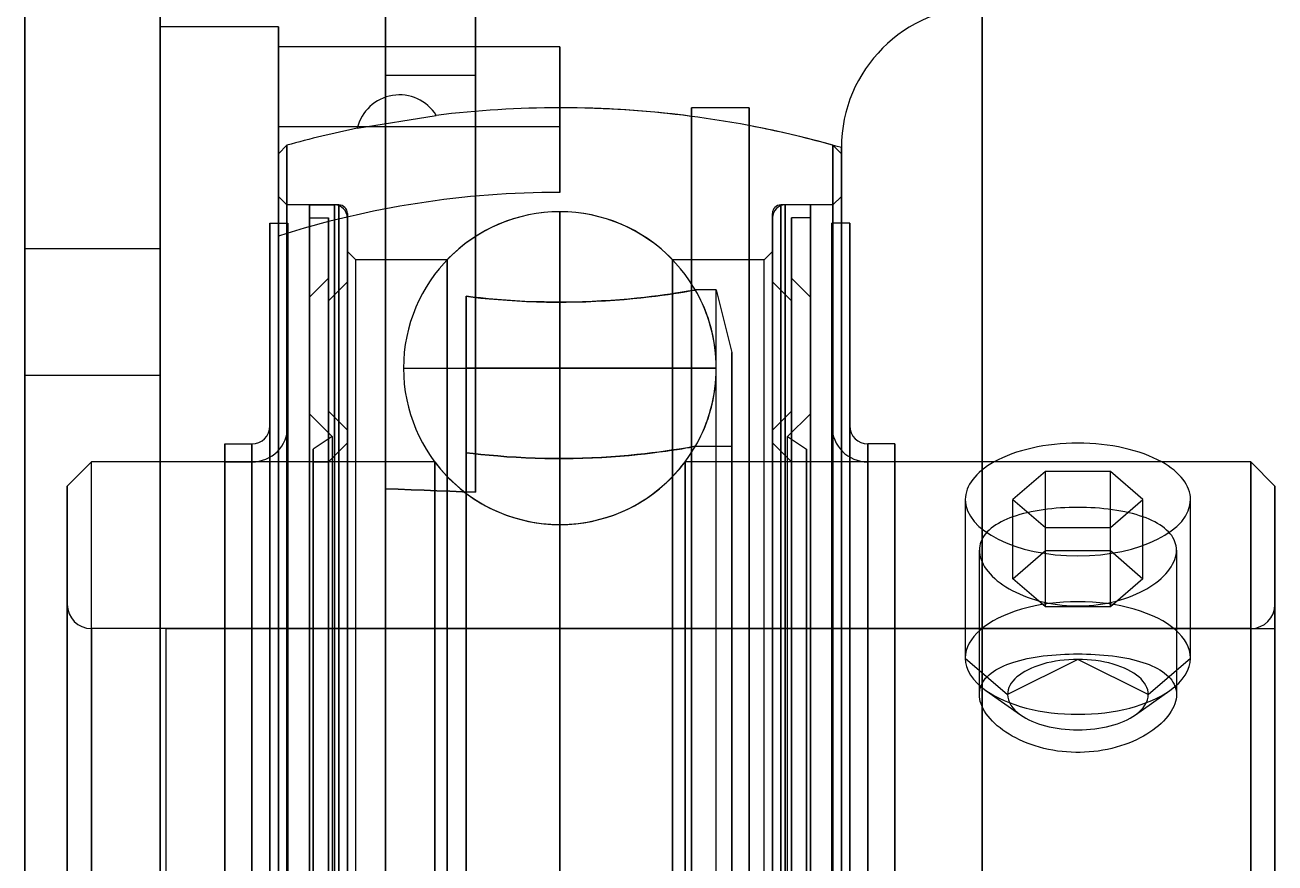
# Model space of a CAD drawing. Header units: millimetres. Extents: x 150937 to 394412, y 327166 to 584759.
# Drawn here: x 230064.89 to 230109.29, y 402579.27 to 402609.04 of the extents above; entities that cross this region are included whole.
import ezdxf

# ---------------------------------------------------------------- set-up
doc = ezdxf.new("R2010")
doc.units = ezdxf.units.MM
doc.layers.add('MAIN-1', color=7, linetype='Continuous')

# ---------------------------------------------------------------- blocks, each defined once
blk = doc.blocks.new('Shaft_Bearing_C!')
for q in [(37.6, -52.5), (77, -87.5)]:
    blk.add_line((77, -52.5), q)
blk = doc.blocks.new('Bearing_ucf207')
at = {"layer": 'MAIN-1'}
for p, q in [((16, 58.5), (16, 37.161)), ((16, 37.161), (16, 58.5)), ((0, -46), (0, 46)), ((0, 46), (0, -46)), ((0, 31), (0, 46)), ((0, 46), (0, 31)), ((4.8, 46), (4.8, 31)), ((4.8, 31), (4.8, 46)), ((12.8, 46), (12.8, 37.161)), ((12.8, -46), (12.8, 46)), ((12.8, 37.161), (12.8, 46)), ((12.8, 46), (12.8, -46)), ((34, 0), (34, 44.889)), ((34, 44.889), (34, 0)), ((16, 22.341), (16, 40.019)), ((16, 40.019), (16, 22.341)), ((34, -39.583), (34, 39.583)), ((34, 39.583), (34, -39.583)), ((4.8, 0), (4.8, 38.88)), ((9, 38.88), (4.8, 38.88)), ((9, 0), (9, 38.88)), ((9, 38.88), (9, 0)), ((9, 35.339), (9, 38.16)), ((19, 38.16), (9, 38.16)), ((19, 35.339), (19, 38.16)), ((19, 38.16), (19, 35.339)), ((12.8, 37.161), (16, 37.161)), ((12.8, 37.161), (12.8, 22.464)), ((12.8, 22.464), (12.8, 37.161)), ((12.8, 37.161), (16, 37.161)), ((16, 37.161), (16, 22.341)), ((16, 22.341), (16, 37.161)), ((19, 36), (19, 32.995)), ((19, 32.995), (19, 36)), ((23.68, 0), (23.68, 36)), ((23.68, 36), (23.68, 2.392)), ((25.72, 36), (23.68, 36)), ((25.72, 0), (25.72, 36)), ((25.72, 36), (25.72, 2.392)), ((11.803, 35.273), (14.607, 35.731)), ((11.803, 35.273), (14.607, 35.731)), ((23.68, 35.695), (23.68, 2.392)), ((23.68, 3.499), (23.68, 35.695)), ((9, 35.339), (9, 31.443)), ((9, 31.443), (9, 35.339)), ((9, 35.339), (19, 35.339)), ((9, 35.339), (19, 35.339)), ((19, 32.995), (19, 35.339)), ((19, 35.339), (19, 32.995)), ((25.72, 35.367), (25.72, 2.392)), ((25.72, 3.467), (25.72, 35.367)), ((9.3, 34.669), (9, 34.369)), ((9.3, 0), (9.3, 34.669)), ((9.3, 34.669), (9.3, 0)), ((28.7, 0), (28.7, 34.669)), ((28.7, 34.669), (28.7, 0)), ((28.7, 34.669), (29, 34.369)), ((9, 0), (9, 34.369)), ((9, 34.369), (9, 0)), ((29, 34.583), (29, -34.583)), ((29, 34.369), (29, 34.583)), ((29, -34.369), (29, 34.369)), ((29, 0), (29, 34.369)), ((29, 34.369), (29, 0)), ((9, 0), (9, 32.85)), ((9, 32.85), (9.3, 32.55)), ((9.3, 0), (9.3, 32.55)), ((11.15, 32.55), (9.3, 32.55)), ((10.102, 0), (10.102, 32.55)), ((10.102, 32.55), (10.102, 0)), ((10.102, 32.55), (10.993, 32.55)), ((10.993, 0), (10.993, 32.55)), ((10.993, 32.55), (10.993, 0)), ((11.15, 32.55), (11.15, 0)), ((11.15, 0), (11.15, 32.55)), ((26.85, 0), (26.85, 32.55)), ((26.85, 32.55), (26.85, 0)), ((28.7, 32.55), (26.85, 32.55)), ((27.007, 32.55), (27.007, 0)), ((27.007, 0), (27.007, 32.55)), ((27.897, 32.55), (27.007, 32.55)), ((27.897, 0), (27.897, 32.55)), ((27.897, 32.55), (27.897, 0)), ((29, 32.85), (28.7, 32.55)), ((28.7, 0), (28.7, 32.55)), ((29, 0), (29, 32.85)), ((10.102, 32.093), (10.102, 0)), ((10.102, 32.093), (10.776, 32.093)), ((10.776, 0), (10.776, 32.093)), ((10.776, 32.093), (10.776, 0)), ((11.45, -32.25), (11.45, 32.25)), ((11.45, 32.25), (11.45, 0)), ((11.45, -32.094), (11.45, 32.093)), ((11.45, 32.093), (11.45, -32.094)), ((19, 32.305), (19, -32.305)), ((19, -32.305), (19, 32.305)), ((26.55, -32.25), (26.55, 32.25)), ((26.55, 32.25), (26.55, -32.25)), ((26.55, 32.093), (26.55, -32.094)), ((26.55, -32.094), (26.55, 32.093)), ((27.224, 0), (27.224, 32.093)), ((27.224, 32.093), (27.224, 0)), ((27.897, 32.093), (27.224, 32.093)), ((27.897, 0), (27.897, 32.093)), ((8.7, 0), (8.7, 31.899)), ((8.7, 31.899), (8.7, 0)), ((8.7, 31.899), (9.338, 31.899)), ((9.338, 0), (9.338, 31.899)), ((9.338, 31.899), (9.338, 0)), ((28.662, 0), (28.662, 31.899)), ((28.662, 31.899), (28.662, 0)), ((29.3, 31.899), (28.662, 31.899)), ((29.3, 0), (29.3, 31.899)), ((29.3, 31.899), (29.3, 0)), ((9, 31.443), (9, -31.443)), ((9, -31.443), (9, 31.443)), ((0, 26.5), (0, 31)), ((0, 26.5), (0, 31)), ((0, 31), (4.8, 31)), ((0, 31), (4.8, 31)), ((4.8, 31), (4.8, 26.5)), ((4.8, 26.5), (4.8, 31)), ((11.45, 0), (11.45, 30.9)), ((11.45, 30.9), (11.75, 30.6)), ((26.55, 30.9), (26.25, 30.6)), ((26.55, 0), (26.55, 30.9)), ((11.75, 0), (11.75, 30.6)), ((14.996, 30.6), (11.75, 30.6)), ((14.996, 30.6), (14.996, 0)), ((14.996, 0), (14.996, 30.6)), ((23.004, 30.6), (23.004, 0)), ((23.004, 0), (23.004, 30.6)), ((26.25, 30.6), (23.004, 30.6)), ((26.25, 0), (26.25, 30.6)), ((10.776, 29.946), (10.102, 29.272)), ((10.776, 29.946), (10.776, 0)), ((11.45, 29.811), (10.776, 29.137)), ((11.45, 29.811), (11.45, 0)), ((26.55, 0), (26.55, 29.811)), ((26.55, 29.811), (27.224, 29.137)), ((27.224, 0), (27.224, 29.946)), ((27.224, 29.946), (27.897, 29.272)), ((22.148, 29.28), (22.395, 29.31)), ((22.491, 29.323), (22.258, 29.293)), ((22.395, 29.31), (22.627, 29.341)), ((22.711, 29.352), (22.491, 29.323)), ((22.627, 29.341), (22.844, 29.371)), ((22.916, 29.382), (22.711, 29.352)), ((22.844, 29.371), (23.043, 29.4)), ((23.103, 29.41), (22.916, 29.382)), ((23.043, 29.4), (23.221, 29.428)), ((23.27, 29.436), (23.103, 29.41)), ((23.221, 29.428), (23.378, 29.453)), ((23.417, 29.46), (23.27, 29.436)), ((23.378, 29.453), (23.511, 29.475)), ((23.54, 29.48), (23.417, 29.46)), ((23.511, 29.475), (23.62, 29.494)), ((23.641, 29.497), (23.54, 29.48)), ((23.62, 29.494), (23.703, 29.508)), ((23.718, 29.511), (23.641, 29.497)), ((23.703, 29.508), (23.762, 29.519)), ((23.772, 29.52), (23.718, 29.511)), ((23.762, 29.519), (23.797, 29.525)), ((23.802, 29.526), (23.772, 29.52)), ((23.797, 29.525), (23.811, 29.527)), ((23.811, 29.527), (23.802, 29.526)), ((24.555, 29.528), (23.811, 29.528)), ((24.555, 0), (24.555, 29.528)), ((24.555, 29.528), (25.11, 27.305)), ((10.102, 0), (10.102, 29.272)), ((10.102, 29.272), (10.102, 0)), ((10.776, 0), (10.776, 29.137)), ((10.776, 29.137), (10.776, 0)), ((15.667, 29.303), (15.667, 26.75)), ((15.667, 29.303), (15.921, 29.272)), ((15.913, 29.273), (15.667, 29.303)), ((15.667, 26.75), (15.667, 29.303)), ((15.667, 3.638), (15.667, 29.303)), ((15.667, 29.303), (15.667, 3.638)), ((16.181, 29.243), (15.913, 29.273)), ((15.921, 29.272), (16.196, 29.242)), ((16.467, 29.215), (16.181, 29.243)), ((16.196, 29.242), (16.491, 29.213)), ((16.77, 29.188), (16.467, 29.215)), ((16.491, 29.213), (16.804, 29.185)), ((17.087, 29.163), (16.77, 29.188)), ((16.804, 29.185), (17.132, 29.16)), ((17.415, 29.142), (17.087, 29.163)), ((17.132, 29.16), (17.47, 29.139)), ((17.751, 29.124), (17.415, 29.142)), ((17.47, 29.139), (17.818, 29.121)), ((18.093, 29.11), (17.751, 29.124)), ((17.818, 29.121), (18.17, 29.108)), ((18.437, 29.101), (18.093, 29.11)), ((18.17, 29.108), (18.522, 29.099)), ((18.778, 29.096), (18.437, 29.101)), ((18.522, 29.099), (18.872, 29.095)), ((19.115, 29.095), (18.778, 29.096)), ((18.872, 29.095), (19.218, 29.096)), ((19.455, 29.099), (19.115, 29.095)), ((19.218, 29.096), (19.569, 29.101)), ((19.798, 29.107), (19.455, 29.099)), ((19.569, 29.101), (19.922, 29.111)), ((20.141, 29.119), (19.798, 29.107)), ((19.922, 29.111), (20.273, 29.125)), ((20.48, 29.136), (20.141, 29.119)), ((20.273, 29.125), (20.619, 29.144)), ((20.811, 29.156), (20.48, 29.136)), ((20.619, 29.144), (20.955, 29.166)), ((21.132, 29.18), (20.811, 29.156)), ((20.955, 29.166), (21.279, 29.192)), ((21.439, 29.206), (21.132, 29.18)), ((21.279, 29.192), (21.587, 29.22)), ((21.731, 29.234), (21.439, 29.206)), ((21.587, 29.22), (21.878, 29.25)), ((22.004, 29.264), (21.731, 29.234)), ((21.878, 29.25), (22.148, 29.28)), ((22.258, 29.293), (22.004, 29.264)), ((27.224, 0), (27.224, 29.137)), ((27.224, 29.137), (27.224, 0)), ((27.897, 0), (27.897, 29.272)), ((25.11, 0), (25.11, 27.305)), ((25.11, 27.305), (25.11, 0.811)), ((13.445, 26.75), (19, 26.75)), ((15.667, 26.75), (19, 26.75)), ((19, 26.75), (15.667, 26.75)), ((15.667, 23.748), (15.667, 26.75)), ((15.667, 26.75), (15.667, 23.748)), ((19, 26.75), (24.555, 26.75)), ((24.555, 26.75), (19, 26.75)), ((0, 26.5), (0, -26.5)), ((0, -26.5), (0, 26.5)), ((0, 26.5), (4.8, 26.5)), ((0, 26.5), (4.8, 26.5)), ((4.8, 26.5), (4.8, -26.5)), ((4.8, -26.5), (4.8, 26.5)), ((10.102, 25.13), (10.911, 24.322)), ((10.102, 25.13), (10.102, 0)), ((10.776, 25.224), (10.776, 0)), ((10.776, 25.224), (11.45, 24.55)), ((27.224, 25.224), (26.55, 24.55)), ((27.897, 25.13), (27.089, 24.322)), ((27.224, 0), (27.224, 25.224)), ((27.897, 0), (27.897, 25.13)), ((8.7, 24.696), (8.7, -24.696)), ((8.7, 0), (8.7, 24.696)), ((9.338, -24.696), (9.338, 24.696)), ((9.338, 24.696), (9.338, -24.696)), ((11.45, 0), (11.45, 24.55)), ((11.45, 24.55), (11.45, 0)), ((26.55, 0), (26.55, 24.55)), ((28.662, 24.696), (28.662, -24.696)), ((28.662, -24.696), (28.662, 24.696)), ((29.3, -24.696), (29.3, 24.696)), ((29.3, 24.696), (29.3, 0)), ((7.1, 0), (7.1, 24.058)), ((7.1, 24.058), (7.1, 0)), ((7.1, 24.058), (8.062, 24.058)), ((8.062, 0), (8.062, 24.058)), ((8.062, 24.058), (8.062, 0)), ((10.911, 24.322), (10.237, 23.876)), ((11.45, 24.094), (10.776, 23.42)), ((10.911, 24.322), (10.911, 0)), ((11.45, 24.094), (11.45, 0)), ((26.55, 0), (26.55, 24.094)), ((26.55, 24.094), (27.224, 23.42)), ((27.089, 0), (27.089, 24.322)), ((27.089, 24.322), (27.763, 23.876)), ((29.938, 0), (29.938, 24.058)), ((29.938, 24.058), (29.938, 0)), ((30.9, 24.058), (29.938, 24.058)), ((30.9, 0), (30.9, 24.058)), ((30.9, 24.058), (30.9, 0)), ((10.237, 0), (10.237, 23.876)), ((10.237, 23.876), (10.237, 0)), ((15.667, 23.748), (15.667, 3.276)), ((15.667, 23.748), (15.922, 23.717)), ((15.921, 23.717), (15.667, 23.748)), ((15.667, 3.276), (15.667, 23.748)), ((16.195, 23.687), (15.921, 23.717)), ((15.922, 23.717), (16.197, 23.687)), ((16.487, 23.658), (16.195, 23.687)), ((16.197, 23.687), (16.49, 23.658)), ((16.793, 23.631), (16.487, 23.658)), ((16.49, 23.658), (16.798, 23.631)), ((17.113, 23.606), (16.793, 23.631)), ((16.798, 23.631), (17.118, 23.606)), ((17.441, 23.585), (17.113, 23.606)), ((17.118, 23.606), (17.449, 23.585)), ((17.777, 23.568), (17.441, 23.585)), ((17.449, 23.585), (17.786, 23.567)), ((18.116, 23.555), (17.777, 23.568)), ((17.786, 23.567), (18.126, 23.554)), ((18.456, 23.545), (18.116, 23.555)), ((18.126, 23.554), (18.467, 23.545)), ((18.792, 23.541), (18.456, 23.545)), ((18.467, 23.545), (18.804, 23.541)), ((19.123, 23.54), (18.792, 23.541)), ((18.804, 23.541), (19.136, 23.54)), ((19.458, 23.544), (19.123, 23.54)), ((19.136, 23.54), (19.473, 23.544)), ((19.797, 23.552), (19.458, 23.544)), ((19.473, 23.544), (19.813, 23.552)), ((20.137, 23.564), (19.797, 23.552)), ((19.813, 23.552), (20.154, 23.565)), ((20.474, 23.581), (20.137, 23.564)), ((20.154, 23.565), (20.492, 23.582)), ((20.805, 23.601), (20.474, 23.581)), ((20.492, 23.582), (20.824, 23.602)), ((21.127, 23.624), (20.805, 23.601)), ((20.824, 23.602), (21.146, 23.626)), ((21.437, 23.651), (21.127, 23.624)), ((21.146, 23.626), (21.456, 23.653)), ((21.733, 23.679), (21.437, 23.651)), ((21.456, 23.653), (21.752, 23.681)), ((22.011, 23.709), (21.733, 23.679)), ((21.752, 23.681), (22.03, 23.712)), ((22.271, 23.74), (22.011, 23.709)), ((22.03, 23.712), (22.289, 23.742)), ((22.511, 23.77), (22.271, 23.74)), ((22.289, 23.742), (22.529, 23.773)), ((22.739, 23.801), (22.511, 23.77)), ((22.529, 23.773), (22.757, 23.804)), ((22.951, 23.832), (22.739, 23.801)), ((22.757, 23.804), (22.968, 23.834)), ((23.144, 23.861), (22.951, 23.832)), ((22.968, 23.834), (23.16, 23.863)), ((23.316, 23.888), (23.144, 23.861)), ((23.16, 23.863), (23.331, 23.89)), ((23.464, 23.912), (23.316, 23.888)), ((23.331, 23.89), (23.477, 23.915)), ((23.587, 23.933), (23.464, 23.912)), ((23.477, 23.915), (23.598, 23.935)), ((23.683, 23.95), (23.587, 23.933)), ((23.598, 23.935), (23.692, 23.951)), ((23.753, 23.962), (23.683, 23.95)), ((23.692, 23.951), (23.758, 23.963)), ((23.795, 23.97), (23.753, 23.962)), ((23.758, 23.963), (23.798, 23.97)), ((23.811, 23.972), (23.795, 23.97)), ((23.798, 23.97), (23.811, 23.972)), ((23.811, 23.972), (23.811, 23.972)), ((23.811, 23.972), (23.811, 23.972)), ((23.811, 23.972), (23.811, 23.972)), ((23.811, 23.972), (23.811, 23.972)), ((23.811, 23.972), (23.811, 23.972)), ((23.811, 23.972), (23.811, 23.972)), ((25.11, 23.972), (23.811, 23.972)), ((25.11, 0), (25.11, 23.972)), ((27.763, 0), (27.763, 23.876)), ((27.763, 23.876), (27.763, 0)), ((2.358, 23.42), (1.5, 22.562)), ((2.358, 0), (2.358, 23.42)), ((14.554, 23.42), (2.358, 23.42)), ((7.1, 23.42), (7.1, 0)), ((7.1, 23.42), (8.062, 23.42)), ((8.062, 0), (8.062, 23.42)), ((8.062, 23.42), (8.062, 0)), ((10.237, 23.42), (10.237, 0)), ((10.237, 23.42), (10.776, 23.42)), ((10.776, 23.42), (10.776, 0)), ((14.554, 0), (14.554, 23.42)), ((14.554, 23.42), (14.554, 0)), ((23.446, 23.42), (23.446, 0)), ((23.446, 0), (23.446, 23.42)), ((34, 23.42), (23.446, 23.42)), ((27.224, 0), (27.224, 23.42)), ((27.224, 23.42), (27.224, 0)), ((27.763, 23.42), (27.224, 23.42)), ((27.763, 0), (27.763, 23.42)), ((29.938, 23.42), (29.938, 0)), ((29.938, 0), (29.938, 23.42)), ((30.9, 23.42), (29.938, 23.42)), ((30.9, 0), (30.9, 23.42)), ((43.542, 23.42), (34, 23.42)), ((43.542, 0), (43.542, 23.42)), ((43.542, 23.42), (43.542, 0)), ((43.542, 23.42), (44.4, 22.562)), ((36.245, 23.084), (35.091, 22.084)), ((38.555, 23.084), (36.245, 23.084)), ((36.245, 20.269), (36.245, 23.084)), ((39.709, 22.084), (38.555, 23.084)), ((38.555, 20.269), (38.555, 23.084)), ((1.5, 0), (1.5, 22.562)), ((1.5, 22.562), (1.5, 0)), ((12.8, 22.464), (12.8, 0)), ((12.8, 22.464), (13.258, 22.446)), ((13.258, 22.446), (12.8, 22.464)), ((12.8, 0), (12.8, 22.464)), ((13.258, 22.446), (13.716, 22.429)), ((13.716, 22.429), (13.258, 22.446)), ((13.716, 22.429), (14.173, 22.411)), ((14.173, 22.411), (13.716, 22.429)), ((14.173, 22.411), (14.63, 22.394)), ((14.63, 22.394), (14.173, 22.411)), ((14.63, 22.394), (15.087, 22.376)), ((15.087, 22.376), (14.63, 22.394)), ((15.087, 22.376), (15.544, 22.358)), ((15.544, 22.358), (15.087, 22.376)), ((15.544, 22.358), (16, 22.341)), ((16, 22.341), (15.544, 22.358)), ((44.4, 0), (44.4, 22.562)), ((44.4, 22.562), (44.4, 0)), ((33.4, 22.084), (33.4, 16.454)), ((35.091, 22.084), (36.245, 21.084)), ((35.091, 19.269), (35.091, 22.084)), ((36.475, 21.758), (36.322, 21.741)), ((36.629, 21.773), (36.475, 21.758)), ((36.784, 21.784), (36.629, 21.773)), ((36.94, 21.793), (36.784, 21.784)), ((37.094, 21.8), (36.94, 21.793)), ((37.248, 21.803), (37.094, 21.8)), ((37.4, 21.805), (37.248, 21.803)), ((37.552, 21.803), (37.4, 21.805)), ((37.706, 21.8), (37.552, 21.803)), ((37.86, 21.793), (37.706, 21.8)), ((38.016, 21.784), (37.86, 21.793)), ((38.171, 21.773), (38.016, 21.784)), ((38.325, 21.758), (38.171, 21.773)), ((38.478, 21.741), (38.325, 21.758)), ((38.555, 21.084), (39.709, 22.084)), ((39.709, 19.269), (39.709, 22.084)), ((41.4, 16.454), (41.4, 22.084)), ((34.769, 21.338), (34.67, 21.288)), ((34.872, 21.384), (34.769, 21.338)), ((34.979, 21.428), (34.872, 21.384)), ((35.092, 21.469), (34.979, 21.428)), ((35.21, 21.509), (35.092, 21.469)), ((35.334, 21.547), (35.21, 21.509)), ((35.463, 21.582), (35.334, 21.547)), ((35.597, 21.615), (35.463, 21.582)), ((35.735, 21.646), (35.597, 21.615)), ((35.877, 21.674), (35.735, 21.646)), ((36.023, 21.699), (35.877, 21.674)), ((36.171, 21.721), (36.023, 21.699)), ((36.322, 21.741), (36.171, 21.721)), ((38.629, 21.721), (38.478, 21.741)), ((38.777, 21.699), (38.629, 21.721)), ((38.923, 21.674), (38.777, 21.699)), ((39.065, 21.646), (38.923, 21.674)), ((39.203, 21.615), (39.065, 21.646)), ((39.337, 21.582), (39.203, 21.615)), ((39.466, 21.547), (39.337, 21.582)), ((39.59, 21.509), (39.466, 21.547)), ((39.708, 21.469), (39.59, 21.509)), ((39.821, 21.428), (39.708, 21.469)), ((39.928, 21.384), (39.821, 21.428)), ((40.031, 21.338), (39.928, 21.384)), ((40.13, 21.288), (40.031, 21.338)), ((19, -21.195), (19, 21.195)), ((19, 21.195), (19, -21.195)), ((34.123, 20.869), (34.07, 20.8)), ((34.182, 20.936), (34.123, 20.869)), ((34.249, 21.001), (34.182, 20.936)), ((34.321, 21.063), (34.249, 21.001)), ((34.4, 21.124), (34.321, 21.063)), ((34.485, 21.181), (34.4, 21.124)), ((34.575, 21.236), (34.485, 21.181)), ((34.67, 21.288), (34.575, 21.236)), ((36.245, 21.084), (38.555, 21.084)), ((36.245, 18.269), (36.245, 21.084)), ((38.555, 18.269), (38.555, 21.084)), ((40.225, 21.236), (40.13, 21.288)), ((40.315, 21.181), (40.225, 21.236)), ((40.4, 21.124), (40.315, 21.181)), ((40.479, 21.063), (40.4, 21.124)), ((40.551, 21.001), (40.479, 21.063)), ((40.618, 20.936), (40.551, 21.001)), ((40.677, 20.869), (40.618, 20.936)), ((40.73, 20.8), (40.677, 20.869)), ((33.913, 20.433), (33.903, 20.358)), ((33.93, 20.509), (33.913, 20.433)), ((33.955, 20.583), (33.93, 20.509)), ((33.986, 20.657), (33.955, 20.583)), ((34.024, 20.729), (33.986, 20.657)), ((34.07, 20.8), (34.024, 20.729)), ((40.776, 20.729), (40.73, 20.8)), ((40.814, 20.657), (40.776, 20.729)), ((40.845, 20.583), (40.814, 20.657)), ((40.87, 20.509), (40.845, 20.583)), ((40.887, 20.433), (40.87, 20.509)), ((40.897, 20.358), (40.887, 20.433)), ((33.903, 20.358), (33.9, 20.282)), ((33.9, 20.282), (33.904, 20.202)), ((33.9, 15.155), (33.9, 20.282)), ((33.904, 20.202), (33.915, 20.121)), ((33.915, 20.121), (33.933, 20.037)), ((33.933, 20.037), (33.96, 19.953)), ((35.091, 19.269), (36.245, 20.269)), ((36.245, 20.269), (38.555, 20.269)), ((38.555, 20.269), (39.709, 19.269)), ((40.84, 19.953), (40.867, 20.037)), ((40.867, 20.037), (40.885, 20.121)), ((40.885, 20.121), (40.896, 20.202)), ((40.896, 20.202), (40.9, 20.282)), ((40.9, 20.282), (40.897, 20.358)), ((40.9, 20.282), (40.9, 15.155)), ((33.96, 19.953), (33.994, 19.868)), ((33.994, 19.868), (34.036, 19.782)), ((34.036, 19.782), (34.086, 19.696)), ((34.086, 19.696), (34.143, 19.611)), ((34.143, 19.611), (34.208, 19.526)), ((40.592, 19.526), (40.657, 19.611)), ((40.657, 19.611), (40.714, 19.696)), ((40.714, 19.696), (40.764, 19.782)), ((40.764, 19.782), (40.806, 19.868)), ((40.806, 19.868), (40.84, 19.953)), ((34.208, 19.526), (34.28, 19.442)), ((34.28, 19.442), (34.359, 19.36)), ((34.359, 19.36), (34.445, 19.279)), ((34.445, 19.279), (34.537, 19.201)), ((34.537, 19.201), (34.634, 19.125)), ((34.634, 19.125), (34.736, 19.052)), ((36.245, 18.269), (35.091, 19.269)), ((39.709, 19.269), (38.555, 18.269)), ((40.064, 19.052), (40.166, 19.125)), ((40.166, 19.125), (40.263, 19.201)), ((40.263, 19.201), (40.355, 19.279)), ((40.355, 19.279), (40.441, 19.36)), ((40.441, 19.36), (40.52, 19.442)), ((40.52, 19.442), (40.592, 19.526)), ((34.736, 19.052), (34.843, 18.982)), ((34.843, 18.982), (34.953, 18.915)), ((34.953, 18.915), (35.069, 18.85)), ((35.069, 18.85), (35.192, 18.788)), ((35.192, 18.788), (35.321, 18.728)), ((35.321, 18.728), (35.455, 18.67)), ((35.455, 18.67), (35.595, 18.616)), ((39.205, 18.616), (39.345, 18.67)), ((39.345, 18.67), (39.479, 18.728)), ((39.479, 18.728), (39.608, 18.788)), ((39.608, 18.788), (39.731, 18.85)), ((39.731, 18.85), (39.847, 18.915)), ((39.847, 18.915), (39.957, 18.982)), ((39.957, 18.982), (40.064, 19.052)), ((1.5, -18.358), (1.5, 18.358)), ((1.5, 18.358), (1.5, -18.358)), ((35.595, 18.616), (35.739, 18.566)), ((35.739, 18.566), (35.888, 18.519)), ((35.888, 18.519), (36.04, 18.477)), ((36.04, 18.477), (36.196, 18.438)), ((36.196, 18.438), (36.354, 18.405)), ((38.555, 18.269), (36.245, 18.269)), ((36.354, 18.405), (36.514, 18.376)), ((36.514, 18.376), (36.676, 18.352)), ((36.676, 18.352), (36.838, 18.333)), ((36.838, 18.333), (37, 18.319)), ((37, 18.319), (37.161, 18.31)), ((37.161, 18.31), (37.321, 18.305)), ((37.321, 18.305), (37.479, 18.305)), ((37.479, 18.305), (37.639, 18.31)), ((37.639, 18.31), (37.8, 18.319)), ((37.8, 18.319), (37.962, 18.333)), ((37.962, 18.333), (38.124, 18.352)), ((38.124, 18.352), (38.286, 18.376)), ((38.286, 18.376), (38.446, 18.405)), ((38.446, 18.405), (38.604, 18.438)), ((38.604, 18.438), (38.76, 18.477)), ((38.76, 18.477), (38.912, 18.519)), ((38.912, 18.519), (39.061, 18.566)), ((39.061, 18.566), (39.205, 18.616)), ((44.4, 18.358), (44.4, -18.358)), ((44.4, -18.358), (44.4, 18.358)), ((2.358, 0), (2.358, 17.5)), ((2.358, 17.5), (2.358, 0)), ((43.542, 17.5), (2.358, 17.5)), ((43.542, 0), (43.542, 17.5)), ((43.542, 0), (43.542, 17.5)), ((33.4, 16.454), (34.9, 15.155)), ((35.463, 16.401), (35.596, 16.431)), ((35.596, 16.431), (35.735, 16.458)), ((35.735, 16.458), (35.877, 16.483)), ((35.877, 16.483), (36.022, 16.506)), ((36.022, 16.506), (36.171, 16.526)), ((36.171, 16.526), (36.322, 16.543)), ((36.322, 16.543), (36.474, 16.559)), ((36.474, 16.559), (36.629, 16.571)), ((36.629, 16.571), (36.784, 16.581)), ((36.784, 16.581), (36.939, 16.589)), ((36.939, 16.589), (37.094, 16.595)), ((37.094, 16.595), (37.248, 16.598)), ((37.248, 16.598), (37.4, 16.599)), ((37.4, 16.599), (37.552, 16.598)), ((37.552, 16.598), (37.706, 16.595)), ((37.706, 16.595), (37.861, 16.589)), ((37.861, 16.589), (38.016, 16.581)), ((38.016, 16.581), (38.171, 16.571)), ((38.171, 16.571), (38.326, 16.559)), ((38.326, 16.559), (38.478, 16.543)), ((38.478, 16.543), (38.629, 16.526)), ((38.629, 16.526), (38.778, 16.506)), ((38.778, 16.506), (38.923, 16.483)), ((38.923, 16.483), (39.065, 16.458)), ((39.065, 16.458), (39.204, 16.431)), ((39.204, 16.431), (39.337, 16.401)), ((39.9, 15.155), (41.4, 16.454)), ((34.401, 15.977), (34.485, 16.031)), ((34.485, 16.031), (34.575, 16.083)), ((34.575, 16.083), (34.67, 16.131)), ((34.67, 16.131), (34.769, 16.177)), ((34.769, 16.177), (34.872, 16.22)), ((34.872, 16.22), (34.979, 16.26)), ((37.4, 16.405), (34.9, 15.155)), ((34.979, 16.26), (35.092, 16.299)), ((35.092, 16.299), (35.21, 16.335)), ((35.21, 16.335), (35.334, 16.369)), ((35.334, 16.369), (35.463, 16.401)), ((39.9, 15.155), (37.4, 16.405)), ((39.337, 16.401), (39.466, 16.369)), ((39.466, 16.369), (39.59, 16.335)), ((39.59, 16.335), (39.708, 16.299)), ((39.708, 16.299), (39.821, 16.26)), ((39.821, 16.26), (39.928, 16.22)), ((39.928, 16.22), (40.031, 16.177)), ((40.031, 16.177), (40.13, 16.131)), ((40.13, 16.131), (40.225, 16.083)), ((40.225, 16.083), (40.315, 16.031)), ((40.315, 16.031), (40.399, 15.977)), ((33.986, 15.526), (34.025, 15.597)), ((34.025, 15.597), (34.07, 15.666)), ((34.07, 15.666), (34.123, 15.733)), ((34.123, 15.733), (34.183, 15.797)), ((34.183, 15.797), (34.249, 15.86)), ((34.249, 15.86), (34.322, 15.919)), ((34.322, 15.919), (34.401, 15.977)), ((40.399, 15.977), (40.478, 15.919)), ((40.478, 15.919), (40.551, 15.86)), ((40.551, 15.86), (40.617, 15.797)), ((40.617, 15.797), (40.677, 15.733)), ((40.677, 15.733), (40.73, 15.666)), ((40.73, 15.666), (40.775, 15.597)), ((40.775, 15.597), (40.814, 15.526)), ((33.9, 15.155), (33.903, 15.231)), ((33.904, 15.075), (33.9, 15.155)), ((33.903, 15.231), (33.913, 15.306)), ((33.913, 15.306), (33.931, 15.381)), ((33.931, 15.381), (33.955, 15.454)), ((33.955, 15.454), (33.986, 15.526)), ((34.134, 15.3), (35.359, 14.434)), ((39.441, 14.434), (40.666, 15.3)), ((40.814, 15.526), (40.845, 15.454)), ((40.845, 15.454), (40.869, 15.381)), ((40.869, 15.381), (40.887, 15.306)), ((40.887, 15.306), (40.897, 15.231)), ((40.9, 15.155), (40.896, 15.075)), ((40.897, 15.231), (40.9, 15.155)), ((33.915, 14.993), (33.904, 15.075)), ((33.933, 14.909), (33.915, 14.993)), ((33.96, 14.823), (33.933, 14.909)), ((33.994, 14.736), (33.96, 14.823)), ((34.036, 14.649), (33.994, 14.736)), ((40.806, 14.736), (40.764, 14.649)), ((40.84, 14.823), (40.806, 14.736)), ((40.867, 14.909), (40.84, 14.823)), ((40.885, 14.993), (40.867, 14.909)), ((40.896, 15.075), (40.885, 14.993)), ((34.086, 14.561), (34.036, 14.649)), ((34.144, 14.473), (34.086, 14.561)), ((34.209, 14.386), (34.144, 14.473)), ((34.281, 14.299), (34.209, 14.386)), ((34.36, 14.214), (34.281, 14.299)), ((34.445, 14.13), (34.36, 14.214)), ((40.44, 14.214), (40.355, 14.13)), ((40.519, 14.299), (40.44, 14.214)), ((40.591, 14.386), (40.519, 14.299)), ((40.656, 14.473), (40.591, 14.386)), ((40.714, 14.561), (40.656, 14.473)), ((40.764, 14.649), (40.714, 14.561)), ((34.537, 14.048), (34.445, 14.13)), ((34.634, 13.969), (34.537, 14.048)), ((34.736, 13.892), (34.634, 13.969)), ((34.843, 13.819), (34.736, 13.892)), ((34.953, 13.748), (34.843, 13.819)), ((39.957, 13.819), (39.847, 13.748)), ((40.064, 13.892), (39.957, 13.819)), ((40.166, 13.969), (40.064, 13.892)), ((40.263, 14.048), (40.166, 13.969)), ((40.355, 14.13), (40.263, 14.048)), ((35.069, 13.68), (34.953, 13.748)), ((35.192, 13.614), (35.069, 13.68)), ((35.32, 13.55), (35.192, 13.614)), ((35.455, 13.49), (35.32, 13.55)), ((35.594, 13.432), (35.455, 13.49)), ((35.739, 13.378), (35.594, 13.432)), ((35.887, 13.329), (35.739, 13.378)), ((36.04, 13.283), (35.887, 13.329)), ((38.913, 13.329), (38.76, 13.283)), ((39.061, 13.378), (38.913, 13.329)), ((39.206, 13.432), (39.061, 13.378)), ((39.345, 13.49), (39.206, 13.432)), ((39.48, 13.55), (39.345, 13.49)), ((39.608, 13.614), (39.48, 13.55)), ((39.731, 13.68), (39.608, 13.614)), ((39.847, 13.748), (39.731, 13.68)), ((36.195, 13.243), (36.04, 13.283)), ((36.353, 13.207), (36.195, 13.243)), ((36.514, 13.176), (36.353, 13.207)), ((36.675, 13.15), (36.514, 13.176)), ((36.837, 13.13), (36.675, 13.15)), ((36.999, 13.115), (36.837, 13.13)), ((37.161, 13.105), (36.999, 13.115)), ((37.321, 13.1), (37.161, 13.105)), ((37.479, 13.1), (37.321, 13.1)), ((37.639, 13.105), (37.479, 13.1)), ((37.801, 13.115), (37.639, 13.105)), ((37.963, 13.13), (37.801, 13.115)), ((38.125, 13.15), (37.963, 13.13)), ((38.286, 13.176), (38.125, 13.15)), ((38.447, 13.207), (38.286, 13.176)), ((38.605, 13.243), (38.447, 13.207)), ((38.76, 13.283), (38.605, 13.243))]:
    blk.add_line(p, q, dxfattribs=at)
for centre, radius, start, end in [((34, 34.583), 5, 90, 180), ((13.3, 34.92), 1.538, 31.8133, 166.728), ((19, 0), 36, 90, 97.0086), ((19, 0), 36, 82.5304, 90), ((19, 0), 36, 74.3688, 90), ((19, 0), 36, 101.5327, 105.6312), ((19, 0), 36, 73.8724, 79.2417), ((19, 0), 32.995, 90, 107.6427), ((19, 0), 32.995, 90, 107.6427), ((10.993, 32.093), 0.456, 0, 90), ((11.15, 32.25), 0.3, 0, 90), ((26.85, 32.25), 0.3, 90, 180), ((27.007, 32.093), 0.456, 90, 180), ((19, 26.75), 5.555, 0, 180), ((19, 26.75), 5.555, 90, 136.1264), ((19, 26.75), 5.555, 43.8736, 90), ((19, 26.75), 5.555, 0, 30), ((19, 26.75), 5.555, 180, 0), ((19, 26.75), 5.555, 330, 0), ((8.062, 24.696), 1.276, 270, 0), ((8.062, 24.696), 0.638, 270, 0), ((29.938, 24.696), 1.276, 180, 270), ((29.938, 24.696), 0.638, 180, 270), ((19, 26.75), 5.555, 216.8313, 270), ((19, 26.75), 5.555, 270, 323.1688), ((2.358, 18.358), 0.858, 180, 270), ((43.542, 18.358), 0.858, 270, 0)]:
    blk.add_arc(centre, radius, start, end, dxfattribs=at)
for centre, major_axis, start_param, end_param in [((37.4, 22.084), (4, 0), 0.731754, 2.409839), ((37.4, 22.084), (4, 0), 2.409839, 3.141593), ((37.4, 22.084), (4, 0), 0, 0.731754), ((37.4, 22.084), (4, 0), 3.141593, 6.283185), ((37.4, 16.454), (4, 0), 0, 3.141593), ((37.4, 16.454), (4, 0), 3.141593, 3.757089), ((37.4, 16.454), (4, 0), -0.615496, 0), ((37.4, 15.155), (2.5, 0), 0, 3.141593), ((37.4, 16.454), (4, 0), -2.526097, -0.615496), ((37.4, 15.155), (2.5, 0), 3.141593, 3.757089), ((37.4, 15.155), (2.5, 0), -0.615496, 0), ((37.4, 15.155), (2.5, 0), -2.526097, -0.615496)]:
    blk.add_ellipse(centre, major_axis=major_axis, ratio=0.5, start_param=start_param, end_param=end_param, dxfattribs=at)

msp = doc.modelspace()

# ---------------------------------------------------------------- block references
at = {"xscale": -1}
msp.add_blockref('Shaft_Bearing_C!', (230146.894, 402640.103), dxfattribs=at)
msp.add_blockref('Bearing_ucf207', (230064.894, 402570.103))

doc.saveas('drawing.dxf')
